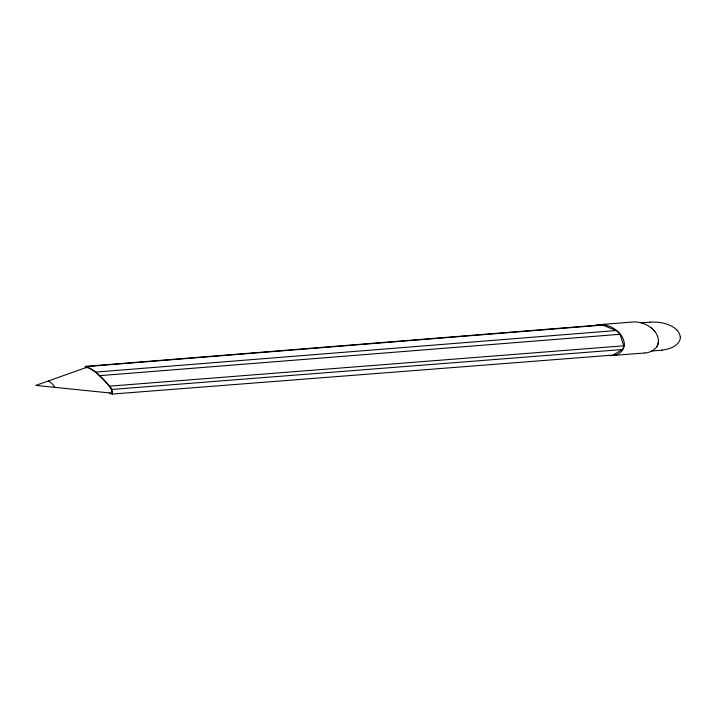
<?xml version="1.0" encoding="UTF-8"?>
<svg xmlns="http://www.w3.org/2000/svg" width="716" height="716" viewBox="0 0 716 716"><rect width="100%" height="100%" fill="white"/><g stroke="black" fill="none" stroke-linecap="round" stroke-linejoin="round"><path stroke-width="1.07" d="M658.389 341.451C658.568 348.531 650.155 352.916 644.883 352.979M85.508 367.755L85.24 366.476A2.184 1.038 23.3 0 1 85.687 366.368A2.506 1.19 23.3 0 1 86.94 366.547L95.89 372.078A50.326 23.109 23.4 0 1 96.911 372.911L109.736 386.139L623.761 345.801A27.566 16.217 6.7 0 1 622.464 349.524L612.986 355.1L112.242 394.06A2.595 1.208 22.3 0 1 110.703 393.782L109.315 392.923M661.969 350.196L651.694 351.019M608.466 355.449A12.584 7.348 6.3 0 0 612.278 355.521C619.322 355.539 625.972 348.934 624.039 341.711A37.107 21.883 7.1 0 0 621.479 335.723C616.61 328.59 607.866 324.151 599.22 324.697A12.691 7.554 6.3 0 0 595.703 325.341M599.22 324.697L632.622 322.012C640.802 321.43 649.278 324.849 654.558 331.168A35.129 20.701 5.7 0 1 658.38 341.335M85.687 366.368L599.355 325.046A12.369 7.366 6.3 0 1 602.702 325.064L616.19 330.532A31.173 18.392 6.9 0 1 619.984 334.291L623.761 345.792M86.94 366.547L602.702 325.064M641.223 322.835L650.03 322.128M95.89 372.078L616.19 330.532M100.016 375.632L619.993 334.291M109.736 386.139L110.38 387.025A44.562 20.469 23.2 0 1 111.956 389.432L622.455 349.524M612.278 355.512L644.713 352.997M54.622 387.338L53.208 384.895A21.382 9.541 23.8 0 0 51.105 382.863L48.312 381.01M111.947 389.432L112.493 394.015M680.2 337.155L680.146 336.43A23.476 13.81 4.4 0 0 676.683 329.906M650.065 322.227A24.962 14.669 4.4 0 1 676.808 329.861M658.165 343.089A27.647 16.262 5.4 0 1 656.644 346.848M651.059 327.74A30.949 18.249 5.5 0 1 654.827 331.517M680.379 337.164A24.353 14.329 4.4 0 1 661.915 350.07M112.242 392.091L111.526 393.057A1.897 0.886 22.4 0 1 111.061 393.093L35.8 385.423L86.314 367.469C92.561 368.266 97.143 373.877 101.788 377.726A73.229 33.079 23.7 0 1 106.022 382.156L110.792 388.403L112.242 392.091"/></g></svg>
